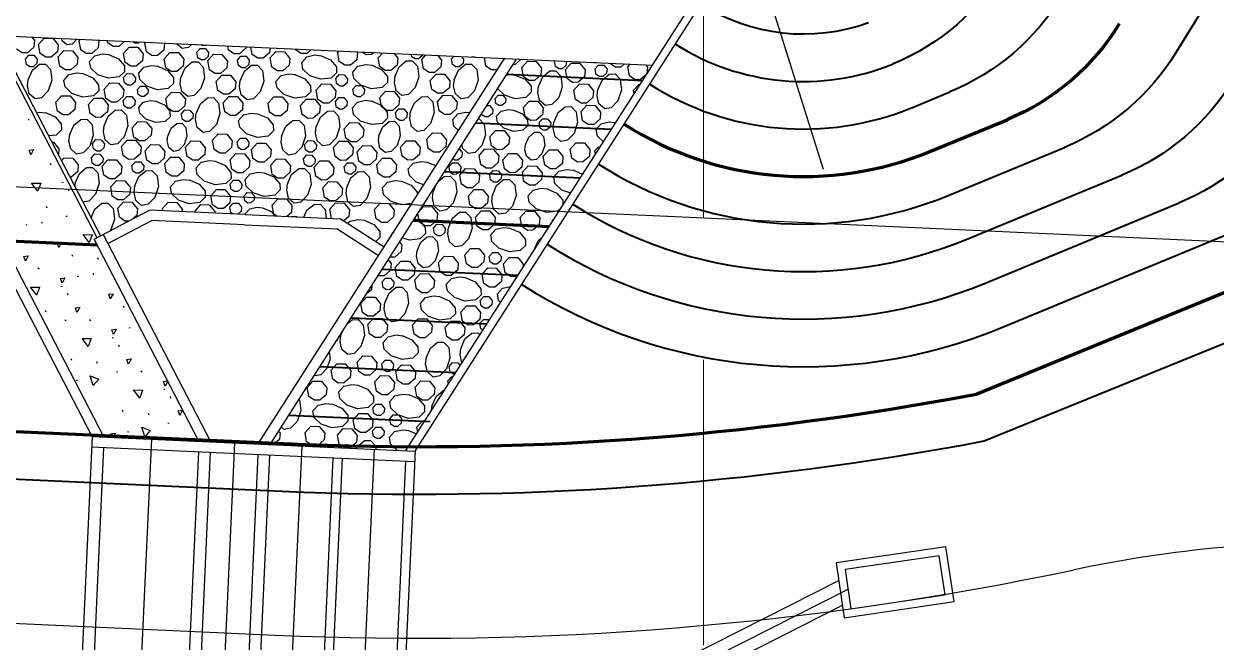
# Model space of a CAD drawing. Header units: feet. Extents: x 10084 to 13321, y 3329 to 8503.
# Drawn here: x 11902 to 11977.2, y 5356.9 to 5395.9 of the extents above; entities that cross this region are included whole.
import ezdxf

# ---------------------------------------------------------------- set-up
doc = ezdxf.new("R2010")
doc.units = ezdxf.units.FT
doc.header["$LTSCALE"] = 40
doc.header["$MEASUREMENT"] = 0
for name, pattern in [('( Dashdot )', [1.001, 0.5, -0.25, 0.001, -0.25]), ('CENTERX2', [4, 2.5, -0.5, 0.5, -0.5]), ('DASHED', [0.75, 0.5, -0.25]), ('HIDDEN', [0.375, 0.25, -0.125])]:
    doc.linetypes.add(name, pattern=pattern)
for name, color, linetype in [('CONT-L', 55, 'Continuous'), ('CURB', 4, 'Continuous'), ('GRID', 254, 'DASHED'), ('INLET', 4, 'Continuous'), ('Level 1', 7, 'Continuous'), ('ROW', 3, '( Dashdot )'), ('STORM', 2, 'Continuous'), ('storm CL', 7, 'CENTERX2')]:
    doc.layers.add(name, color=color, linetype=linetype)

msp = doc.modelspace()

# ---------------------------------------------------------------- linework, layer by layer
at = {"layer": 'CONT-L', "color": 5, "extrusion": (0.954182, 0.299226, 0), "elevation": 13016.644}
msp.add_lwpolyline([(1563.474, 548), (1573.987, 548)], dxfattribs=at)
at = {"layer": 'CURB', "color": 7}
msp.add_line((11883.765, 5358.922), (11917.825, 5357.377), dxfattribs=at)
for centre, radius, start, end in [((11985.299, 5280.266), 83, 88.71428, 101.91175), ((11926.887, 5557.172), 200, 267.40314, 281.91175)]:
    msp.add_arc(centre, radius, start, end, dxfattribs=at)
at = {"layer": 'GRID', "color": 252, "linetype": 'HIDDEN', "lineweight": 0, "ltscale": 1.8}
msp.add_line((11944.852, 3736.74), (11944.852, 8418.163), dxfattribs=at)
at = {"layer": 'INLET', "color": 5, "flags": 128}
for points in [[(11953.736, 5358.466), (11960.662, 5359.486), (11960.152, 5362.949), (11953.226, 5361.929)], [(11953.736, 5358.466), (11960.662, 5359.486), (11960.152, 5362.949), (11953.226, 5361.929)], [(11954.158, 5359.034), (11960.094, 5359.908), (11959.73, 5362.381), (11953.794, 5361.507)], [(11954.158, 5359.034), (11960.094, 5359.908), (11959.73, 5362.381), (11953.794, 5361.507)]]:
    msp.add_lwpolyline(points, close=True, dxfattribs=at)
at = {"layer": 'Level 1', "color": 5, "linetype": 'Continuous', "lineweight": 40}
for p, q in [((11932.444, 5392.771), (11941.015, 5392.382)), ((11957.992, 5390.659), (11960.388, 5391.649)), ((11930.478, 5389.697), (11939.049, 5389.308)), ((11960.283, 5385.114), (11967.622, 5388.146)), ((11928.512, 5386.623), (11937.083, 5386.234)), ((11961.429, 5382.341), (11971.242, 5386.396)), ((11962.575, 5379.569), (11974.865, 5384.647)), ((11963.72, 5376.796), (11978.49, 5382.899)), ((11924.581, 5380.475), (11933.152, 5380.086)), ((11962.56, 5369.624), (11985.396, 5378.93)), ((11922.615, 5377.401), (11931.186, 5377.012)), ((11920.649, 5374.327), (11929.221, 5373.938)), ((11918.684, 5371.252), (11927.611, 5370.848)), ((11884.177, 5368.002), (11918.237, 5366.457))]:
    msp.add_line(p, q, dxfattribs=at)
at = {"layer": 'Level 1', "color": 5, "linetype": 'Continuous', "lineweight": 70}
for p, q in [((11959.138, 5387.886), (11964.004, 5389.897)), ((11926.547, 5383.549), (11935.118, 5383.16)), ((11900.588, 5382.273), (11906.581, 5382.001)), ((11962.059, 5372.582), (11981.799, 5380.685)), ((11876.54, 5371.351), (11918.373, 5369.454))]:
    msp.add_line(p, q, dxfattribs=at)
at = {"layer": 'Level 1', "color": 5, "linetype": 'Continuous', "lineweight": 40}
for centre, radius, start, end in [((12065.846, 5338.151), 107, 128.31066, 148.43723), ((11951.157, 5407.311), 12, 237.40318, 289.9589), ((11951.157, 5407.311), 15, 237.40318, 292.20623), ((11951.157, 5407.311), 18, 237.40318, 292.37717), ((11951.157, 5407.311), 24, 237.40318, 292.37717), ((11951.157, 5407.311), 27, 237.40318, 292.37717), ((11951.157, 5407.311), 30, 237.40318, 292.37717), ((11951.157, 5407.311), 33, 237.40318, 292.37717), ((11926.887, 5557.172), 190.911, 267.40314, 280.76969)]:
    msp.add_arc(centre, radius, start, end, dxfattribs=at)
at = {"layer": 'Level 1', "color": 5, "linetype": 'Continuous', "lineweight": 40, "extrusion": (0, 0, -1)}
for centre, start, end in [((-11951.045, 5407.265), 211.04924, 247.32858), ((-11954.659, 5405.512), 211.20921, 247.5479), ((-11961.894, 5402.009), 211.56277, 247.5479), ((-11965.514, 5400.259), 211.75882, 247.5479), ((-11969.136, 5398.51), 211.96966, 247.5479)]:
    msp.add_arc(centre, 15, start, end, dxfattribs=at)
at = {"layer": 'Level 1', "color": 5, "linetype": 'Continuous', "lineweight": 70, "extrusion": (0, 0, -1)}
msp.add_arc((-11958.275, 5403.76), 15, 211.38001, 247.5479, dxfattribs=at)
at = {"layer": 'Level 1', "color": 5, "linetype": 'Continuous', "lineweight": 70}
for centre, radius, start, end in [((11951.157, 5407.311), 21, 237.40318, 292.37717), ((11926.887, 5557.172), 187.911, 267.40314, 280.78802)]:
    msp.add_arc(centre, radius, start, end, dxfattribs=at)
at = {"layer": 'ROW', "color": 7, "linetype": 'Continuous'}
for p, q in [((11941.656, 5383.824), (11706.748, 5394.479)), ((12004.28, 5380.984), (11941.656, 5383.824))]:
    msp.add_line(p, q, dxfattribs=at)
at = {"layer": 'STORM', "color": 5}
for p, q in [((11906.263, 5369.914), (11884.38, 5412.125)), ((11907.013, 5369.88), (11885.127, 5412.095)), ((11926.073, 5369.015), (11953.215, 5411.461)), ((11926.652, 5368.989), (11953.794, 5411.435)), ((11916.752, 5369.438), (11932.304, 5393.758)), ((11917.502, 5369.404), (11933.053, 5393.724)), ((11901.218, 5392.77), (11906.563, 5382.46)), ((11901.439, 5392.907), (11906.794, 5382.579)), ((11902.225, 5389.923), (11902.304, 5389.907)), ((11903.682, 5387.04), (11903.643, 5387.142)), ((11904.358, 5385.958), (11904.436, 5385.942)), ((11904.816, 5385.381), (11904.777, 5385.483)), ((11903.427, 5384.321), (11903.388, 5384.423)), ((11906.39, 5382.37), (11909.898, 5384.188)), ((11915.908, 5383.916), (11909.898, 5384.188)), ((11903.136, 5383.34), (11903.097, 5383.442)), ((11904.62, 5383.819), (11904.698, 5383.804)), ((11907.266, 5382.092), (11910.043, 5383.531)), ((11915.878, 5383.266), (11910.043, 5383.531)), ((11915.908, 5383.916), (11921.917, 5383.643)), ((11924.699, 5381.865), (11921.917, 5383.643)), ((11902.079, 5383.28), (11902.158, 5383.264)), ((11915.878, 5383.266), (11921.714, 5383.002)), ((11924.349, 5381.317), (11921.714, 5383.002)), ((11913.006, 5369.608), (11906.39, 5382.37)), ((11913.756, 5369.574), (11906.967, 5382.669)), ((11905.051, 5381.268), (11905.012, 5381.37)), ((11906.676, 5381.072), (11906.637, 5381.174)), ((11902.853, 5380.546), (11902.931, 5380.484)), ((11905.328, 5380.031), (11905.406, 5380.016)), ((11906.385, 5380.092), (11906.345, 5380.194)), ((11904.293, 5379.396), (11904.372, 5379.38)), ((11904.751, 5378.819), (11904.712, 5378.921)), ((11903.363, 5377.759), (11903.323, 5377.861)), ((11908.3, 5378.02), (11908.26, 5378.122)), ((11904.555, 5377.257), (11904.633, 5377.242)), ((11906.101, 5377.298), (11906.18, 5377.235)), ((11908.577, 5376.783), (11908.655, 5376.767)), ((11907.542, 5376.148), (11907.62, 5376.132)), ((11908, 5375.571), (11907.96, 5375.673)), ((11904.986, 5374.706), (11904.947, 5374.809)), ((11906.611, 5374.51), (11906.572, 5374.612)), ((11907.803, 5374.009), (11907.882, 5373.993)), ((11909.35, 5374.049), (11909.428, 5373.987)), ((11905.263, 5373.47), (11905.342, 5373.454)), ((11910.79, 5372.899), (11910.869, 5372.883)), ((11911.248, 5372.322), (11911.209, 5372.424)), ((11908.235, 5371.458), (11908.196, 5371.56)), ((11909.86, 5371.262), (11909.821, 5371.364)), ((11911.052, 5370.76), (11911.13, 5370.745)), ((11906.263, 5369.914), (11904.043, 5320.964)), ((11906.263, 5369.914), (11926.652, 5368.989)), ((11908.512, 5370.221), (11908.59, 5370.205)), ((11906.982, 5369.214), (11904.823, 5321.596)), ((11906.233, 5369.248), (11926.622, 5368.323)), ((11912.976, 5368.942), (11910.816, 5321.324)), ((11913.725, 5368.908), (11911.566, 5321.29)), ((11916.722, 5368.772), (11914.563, 5321.154)), ((11917.471, 5368.738), (11915.312, 5321.12)), ((11921.467, 5368.557), (11919.308, 5320.939)), ((11922.047, 5368.531), (11919.887, 5320.913)), ((11926.652, 5368.989), (11925.645, 5346.788)), ((11926.043, 5368.349), (11925.051, 5346.488)), ((11925.645, 5346.788), (11953.39, 5360.815)), ((11929.665, 5348.821), (11953.39, 5360.815)), ((11925.567, 5345.068), (11953.621, 5359.251)), ((11929.587, 5347.1), (11953.621, 5359.251))]:
    msp.add_line(p, q, dxfattribs=at)
at = {"layer": 'STORM', "color": 5, "flags": 128}
for points in [[(11893.726, 5395.508), (11941.624, 5393.336)], [(11902.467, 5395.112), (11902.638, 5394.903), (11902.599, 5394.474), (11902.197, 5394.126), (11901.85, 5394.121), (11901.499, 5394.357)], [(11902.991, 5394.075), (11902.89, 5394.651), (11903.248, 5395.052), (11903.785, 5395.042), (11904.13, 5394.62), (11904.091, 5394.191), (11903.69, 5393.843), (11903.342, 5393.838), (11902.991, 5394.075)], [(11905.304, 5394.983), (11905.008, 5394.676), (11904.673, 5394.62), (11904.378, 5394.878), (11904.345, 5395.027)], [(11905.55, 5394.31), (11905.449, 5394.886), (11905.528, 5394.973)], [(11906.634, 5394.923), (11906.689, 5394.856), (11906.65, 5394.426), (11906.248, 5394.079), (11905.901, 5394.073), (11905.55, 5394.31)], [(11907.252, 5394.747), (11907.226, 5394.896)], [(11908.332, 5394.846), (11907.95, 5394.516), (11907.603, 5394.511), (11907.252, 5394.747)], [(11909.263, 5394.804), (11909.18, 5394.732), (11908.972, 5394.729), (11908.832, 5394.823)], [(11909.699, 5394.175), (11909.599, 5394.751), (11909.631, 5394.787)], [(11910.829, 5394.733), (11910.839, 5394.721), (11910.8, 5394.291), (11910.398, 5393.944), (11910.051, 5393.938), (11909.699, 5394.175)], [(11902.124, 5393.383), (11902.064, 5393.729), (11902.279, 5393.97), (11902.601, 5393.964), (11902.808, 5393.711), (11902.785, 5393.453), (11902.543, 5393.245), (11902.335, 5393.241), (11902.125, 5393.383)], [(11904.227, 5393.286), (11904.126, 5393.862), (11904.484, 5394.263), (11905.022, 5394.253), (11905.367, 5393.832), (11905.327, 5393.403), (11904.925, 5393.055), (11904.578, 5393.05), (11904.227, 5393.286)], [(11907.309, 5394.011), (11907.93, 5393.743), (11908.304, 5393.299), (11908.313, 5392.92), (11907.976, 5392.595), (11907.304, 5392.513), (11906.621, 5392.741), (11906.185, 5393.162), (11906.114, 5393.575), (11906.434, 5393.94), (11906.935, 5394.05), (11907.339, 5394.005)], [(11908.359, 5393.507), (11908.259, 5394.082), (11908.616, 5394.483), (11909.154, 5394.474), (11909.499, 5394.052), (11909.46, 5393.623), (11909.058, 5393.275), (11908.71, 5393.27), (11908.36, 5393.507)], [(11910.917, 5393.168), (11910.817, 5393.744), (11911.175, 5394.145), (11911.712, 5394.136), (11912.057, 5393.714), (11912.018, 5393.285), (11911.616, 5392.937), (11911.269, 5392.932), (11910.917, 5393.169)], [(11912.543, 5394.655), (11912.356, 5394.461), (11911.943, 5394.391), (11911.592, 5394.698)], [(11912.941, 5393.812), (11912.88, 5394.158), (11913.095, 5394.398), (11913.417, 5394.392), (11913.624, 5394.14), (11913.601, 5393.882), (11913.36, 5393.673), (11913.151, 5393.67), (11912.941, 5393.812)], [(11913.48, 5394.612), (11913.438, 5394.576), (11913.23, 5394.573), (11913.149, 5394.627)], [(11913.668, 5393.053), (11913.567, 5393.629), (11913.925, 5394.03), (11914.462, 5394.021), (11914.808, 5393.599), (11914.768, 5393.169), (11914.366, 5392.822), (11914.019, 5392.817), (11913.668, 5393.053)], [(11914.88, 5394.293), (11914.835, 5394.551)], [(11915.989, 5394.499), (11915.981, 5394.41), (11915.579, 5394.062), (11915.231, 5394.057), (11914.881, 5394.294)], [(11916.373, 5394.011), (11916.29, 5394.485)], [(11917.501, 5394.43), (11917.473, 5394.127), (11917.071, 5393.78), (11916.724, 5393.774), (11916.373, 5394.011)], [(11917.609, 5393.222), (11917.508, 5393.798), (11917.866, 5394.199), (11918.403, 5394.19), (11918.748, 5393.768), (11918.709, 5393.339), (11918.307, 5392.991), (11917.96, 5392.986), (11917.609, 5393.222)], [(11919.115, 5394.315), (11919.108, 5394.357)], [(11920.079, 5394.313), (11919.814, 5394.084), (11919.466, 5394.078), (11919.115, 5394.315)], [(11920.691, 5393.947), (11921.312, 5393.679), (11921.685, 5393.235), (11921.695, 5392.856), (11921.357, 5392.531), (11920.686, 5392.449), (11920.003, 5392.677), (11919.566, 5393.099), (11919.496, 5393.512), (11919.815, 5393.876), (11920.317, 5393.986), (11920.72, 5393.941)], [(11921.87, 5393.572), (11921.77, 5394.148), (11921.846, 5394.233)], [(11922.957, 5394.182), (11923.01, 5394.117), (11922.97, 5393.688), (11922.568, 5393.341), (11922.221, 5393.335), (11921.87, 5393.572)], [(11924.052, 5394.133), (11923.909, 5394.009), (11923.561, 5394.004), (11923.321, 5394.166)], [(11924.428, 5393.234), (11924.328, 5393.81), (11924.594, 5394.108)], [(11925.326, 5394.075), (11925.568, 5393.78), (11925.529, 5393.35), (11925.127, 5393.003), (11924.78, 5392.997), (11924.428, 5393.234)], [(11926.451, 5393.878), (11926.426, 5394.025)], [(11927.116, 5393.994), (11927.112, 5393.947), (11926.871, 5393.739), (11926.663, 5393.736), (11926.452, 5393.878)], [(11927.179, 5393.119), (11927.078, 5393.694), (11927.336, 5393.984)], [(11902.231, 5392.407), (11902.5, 5393.028), (11902.944, 5393.401), (11903.322, 5393.41), (11903.647, 5393.073), (11903.729, 5392.402), (11903.502, 5391.719), (11903.08, 5391.282), (11902.667, 5391.212), (11902.302, 5391.531), (11902.193, 5392.033), (11902.238, 5392.436)], [(11910.402, 5393.279), (11911.023, 5393.011), (11911.397, 5392.567), (11911.406, 5392.188), (11911.068, 5391.863), (11910.397, 5391.781), (11909.714, 5392.009), (11909.277, 5392.43), (11909.208, 5392.843), (11909.526, 5393.208), (11910.028, 5393.318), (11910.432, 5393.273)], [(11911.87, 5392.548), (11912.138, 5393.169), (11912.582, 5393.542), (11912.96, 5393.552), (11913.286, 5393.214), (11913.368, 5392.543), (11913.14, 5391.86), (11912.718, 5391.423), (11912.305, 5391.354), (11911.94, 5391.672), (11911.831, 5392.174), (11911.876, 5392.578)], [(11915.506, 5393.32), (11915.446, 5393.665), (11915.66, 5393.906), (11915.983, 5393.9), (11916.19, 5393.647), (11916.166, 5393.39), (11915.925, 5393.181), (11915.717, 5393.178), (11915.506, 5393.32)], [(11915.613, 5392.343), (11915.881, 5392.964), (11916.325, 5393.337), (11916.704, 5393.347), (11917.029, 5393.009), (11917.111, 5392.338), (11916.883, 5391.655), (11916.462, 5391.218), (11916.049, 5391.148), (11915.684, 5391.467), (11915.574, 5391.969), (11915.62, 5392.372)], [(11923.913, 5393.345), (11924.534, 5393.076), (11924.907, 5392.633), (11924.917, 5392.254), (11924.579, 5391.928), (11923.908, 5391.846), (11923.225, 5392.074), (11922.788, 5392.496), (11922.719, 5392.909), (11923.037, 5393.274), (11923.539, 5393.383), (11923.943, 5393.338)], [(11925.38, 5392.614), (11925.649, 5393.235), (11926.093, 5393.608), (11926.471, 5393.617), (11926.797, 5393.28), (11926.879, 5392.608), (11926.651, 5391.926), (11926.229, 5391.489), (11925.816, 5391.419), (11925.451, 5391.738), (11925.342, 5392.24), (11925.387, 5392.643)], [(11928.085, 5393.95), (11928.319, 5393.664), (11928.279, 5393.235), (11927.877, 5392.887), (11927.53, 5392.882), (11927.179, 5393.119)], [(11929.017, 5393.385), (11928.957, 5393.731), (11929.111, 5393.903)], [(11929.562, 5393.883), (11929.701, 5393.713), (11929.677, 5393.455), (11929.436, 5393.246), (11929.228, 5393.243), (11929.017, 5393.385)], [(11929.124, 5392.408), (11929.392, 5393.029), (11929.836, 5393.403), (11930.215, 5393.412), (11930.54, 5393.074), (11930.622, 5392.403), (11930.394, 5391.72), (11929.973, 5391.284), (11929.559, 5391.214), (11929.195, 5391.533), (11929.085, 5392.034), (11929.131, 5392.438)], [(11930.44, 5393.843), (11930.235, 5393.84), (11930.215, 5393.853)], [(11931.12, 5393.288), (11931.027, 5393.816)], [(11931.902, 5393.129), (11931.818, 5393.057), (11931.471, 5393.051), (11931.12, 5393.288)], [(11932.253, 5393.761), (11932.244, 5393.664)], [(11933.355, 5393.717), (11932.969, 5393.383), (11932.834, 5393.381)], [(11933.489, 5392.608), (11933.389, 5393.184), (11933.747, 5393.585), (11934.284, 5393.575), (11934.629, 5393.153), (11934.59, 5392.724), (11934.188, 5392.376), (11933.841, 5392.371), (11933.489, 5392.608)], [(11935.512, 5393.251), (11935.452, 5393.597), (11935.473, 5393.62)], [(11936.19, 5393.587), (11936.196, 5393.579), (11936.173, 5393.321), (11935.932, 5393.113), (11935.723, 5393.109), (11935.513, 5393.252)], [(11936.24, 5392.493), (11936.139, 5393.068), (11936.497, 5393.47), (11937.034, 5393.46), (11937.38, 5393.038), (11937.34, 5392.609), (11936.938, 5392.261), (11936.591, 5392.256), (11936.24, 5392.493)], [(11938.088, 5393.501), (11937.803, 5393.496), (11937.776, 5393.515)], [(11938.078, 5392.759), (11938.018, 5393.104), (11938.232, 5393.345), (11938.555, 5393.339), (11938.762, 5393.087), (11938.738, 5392.829), (11938.497, 5392.62), (11938.289, 5392.617), (11938.078, 5392.759)], [(11938.945, 5393.45), (11938.943, 5393.462)], [(11939.874, 5393.419), (11939.643, 5393.219), (11939.296, 5393.214), (11938.945, 5393.45)], [(11940.181, 5392.662), (11940.08, 5393.238), (11940.227, 5393.403)], [(11941.196, 5393.359), (11941.32, 5393.207), (11941.283, 5392.801)], [(11941.83, 5393.658), (11941.828, 5393.659)], [(11905.685, 5392.817), (11906.306, 5392.549), (11906.679, 5392.105), (11906.688, 5391.727), (11906.351, 5391.401), (11905.679, 5391.32), (11904.996, 5391.547), (11904.56, 5391.969), (11904.49, 5392.382), (11904.809, 5392.747), (11905.31, 5392.856), (11905.714, 5392.811)], [(11908.321, 5392.225), (11908.261, 5392.57), (11908.476, 5392.811), (11908.798, 5392.805), (11909.005, 5392.552), (11908.982, 5392.294), (11908.74, 5392.086), (11908.532, 5392.082), (11908.322, 5392.224)], [(11914.203, 5391.738), (11914.103, 5392.314), (11914.46, 5392.715), (11914.998, 5392.706), (11915.343, 5392.284), (11915.303, 5391.855), (11914.901, 5391.507), (11914.554, 5391.502), (11914.203, 5391.739)], [(11919.066, 5392.754), (11919.687, 5392.485), (11920.06, 5392.042), (11920.07, 5391.663), (11919.732, 5391.338), (11919.061, 5391.256), (11918.378, 5391.484), (11917.942, 5391.905), (11917.871, 5392.318), (11918.191, 5392.683), (11918.692, 5392.793), (11919.095, 5392.747)], [(11921.703, 5392.161), (11921.643, 5392.506), (11921.858, 5392.747), (11922.18, 5392.741), (11922.387, 5392.488), (11922.363, 5392.231), (11922.122, 5392.022), (11921.914, 5392.019), (11921.703, 5392.16)], [(11927.714, 5391.804), (11927.613, 5392.38), (11927.971, 5392.781), (11928.509, 5392.771), (11928.854, 5392.35), (11928.814, 5391.92), (11928.412, 5391.573), (11928.065, 5391.567), (11927.714, 5391.804)], [(11931.391, 5392.331), (11931.382, 5392.384), (11931.541, 5392.565)], [(11932.974, 5392.718), (11933.595, 5392.45), (11933.968, 5392.006), (11933.978, 5391.628), (11933.64, 5391.302), (11932.969, 5391.22), (11932.286, 5391.448), (11931.861, 5391.859)], [(11932.408, 5392.715), (11932.6, 5392.757), (11933.004, 5392.712)], [(11934.441, 5391.988), (11934.71, 5392.609), (11935.154, 5392.981), (11935.532, 5392.991), (11935.858, 5392.653), (11935.94, 5391.982), (11935.712, 5391.299), (11935.29, 5390.863), (11934.877, 5390.793), (11934.512, 5391.112), (11934.403, 5391.613), (11934.448, 5392.017)], [(11938.185, 5391.782), (11938.453, 5392.403), (11938.897, 5392.776), (11939.276, 5392.786), (11939.601, 5392.448), (11939.683, 5391.777), (11939.455, 5391.094), (11939.034, 5390.657), (11938.62, 5390.587), (11938.256, 5390.907), (11938.146, 5391.408), (11938.192, 5391.812)], [(11941.252, 5392.753), (11940.879, 5392.431), (11940.532, 5392.425), (11940.181, 5392.662)], [(11907.136, 5391.247), (11907.035, 5391.823), (11907.393, 5392.224), (11907.93, 5392.215), (11908.275, 5391.793), (11908.236, 5391.364), (11907.834, 5391.016), (11907.487, 5391.011), (11907.136, 5391.247)], [(11909.184, 5391.492), (11909.13, 5391.802), (11909.324, 5392.019), (11909.614, 5392.014), (11909.8, 5391.786), (11909.779, 5391.554), (11909.562, 5391.367), (11909.374, 5391.364), (11909.185, 5391.492)], [(11920.517, 5391.184), (11920.417, 5391.759), (11920.774, 5392.16), (11921.312, 5392.151), (11921.657, 5391.729), (11921.617, 5391.3), (11921.216, 5390.952), (11920.869, 5390.947), (11920.517, 5391.184)], [(11922.784, 5391.481), (11922.724, 5391.826), (11922.939, 5392.067), (11923.261, 5392.061), (11923.468, 5391.808), (11923.445, 5391.551), (11923.203, 5391.342), (11922.995, 5391.339), (11922.784, 5391.481)], [(11924.531, 5390.722), (11924.431, 5391.298), (11924.789, 5391.699), (11925.326, 5391.689), (11925.671, 5391.268), (11925.631, 5390.838), (11925.23, 5390.49), (11924.883, 5390.485), (11924.531, 5390.722)], [(11936.775, 5391.178), (11936.674, 5391.754), (11937.032, 5392.155), (11937.57, 5392.145), (11937.915, 5391.724), (11937.875, 5391.294), (11937.473, 5390.947), (11937.126, 5390.941), (11936.775, 5391.178)], [(11940.479, 5391.545), (11940.443, 5391.758), (11940.762, 5392.122), (11940.862, 5392.144)], [(11904.09, 5390.435), (11903.989, 5391.011), (11904.347, 5391.412), (11904.885, 5391.402), (11905.23, 5390.981), (11905.19, 5390.551), (11904.788, 5390.204), (11904.441, 5390.198), (11904.09, 5390.435)], [(11906.143, 5390.284), (11906.042, 5390.86), (11906.401, 5391.261), (11906.938, 5391.251), (11907.283, 5390.83), (11907.244, 5390.4), (11906.842, 5390.053), (11906.495, 5390.047), (11906.144, 5390.284)], [(11908.299, 5390.775), (11908.239, 5391.121), (11908.453, 5391.362), (11908.776, 5391.356), (11908.983, 5391.103), (11908.959, 5390.845), (11908.718, 5390.637), (11908.51, 5390.633), (11908.299, 5390.775)], [(11910.289, 5391.07), (11910.848, 5390.829), (11911.183, 5390.429), (11911.192, 5390.089), (11910.888, 5389.796), (11910.284, 5389.722), (11909.669, 5389.927), (11909.276, 5390.306), (11909.213, 5390.678), (11909.501, 5391.007), (11909.952, 5391.105), (11910.315, 5391.065)], [(11911.02, 5390.656), (11910.92, 5391.232), (11911.278, 5391.633), (11911.815, 5391.624), (11912.16, 5391.202), (11912.121, 5390.773), (11911.719, 5390.425), (11911.372, 5390.42), (11911.02, 5390.657)], [(11912.838, 5390.287), (11913.106, 5390.908), (11913.55, 5391.281), (11913.929, 5391.291), (11914.254, 5390.953), (11914.336, 5390.282), (11914.109, 5389.599), (11913.687, 5389.162), (11913.274, 5389.092), (11912.909, 5389.411), (11912.799, 5389.913), (11912.845, 5390.316)], [(11914.65, 5390.397), (11914.55, 5390.972), (11914.907, 5391.374), (11915.445, 5391.364), (11915.79, 5390.943), (11915.751, 5390.513), (11915.349, 5390.166), (11915.001, 5390.16), (11914.65, 5390.397)], [(11917.471, 5390.371), (11917.371, 5390.947), (11917.729, 5391.348), (11918.266, 5391.338), (11918.611, 5390.917), (11918.572, 5390.488), (11918.17, 5390.14), (11917.823, 5390.135), (11917.472, 5390.371)], [(11919.525, 5390.22), (11919.424, 5390.796), (11919.782, 5391.197), (11920.32, 5391.187), (11920.665, 5390.766), (11920.625, 5390.337), (11920.224, 5389.989), (11919.876, 5389.984), (11919.525, 5390.22)], [(11921.681, 5390.711), (11921.621, 5391.057), (11921.835, 5391.298), (11922.157, 5391.292), (11922.365, 5391.039), (11922.341, 5390.781), (11922.1, 5390.573), (11921.891, 5390.57), (11921.681, 5390.712)], [(11923.898, 5391.086), (11924.519, 5390.817), (11924.892, 5390.373), (11924.901, 5389.995), (11924.564, 5389.669), (11923.892, 5389.588), (11923.209, 5389.815), (11922.773, 5390.237), (11922.703, 5390.65), (11923.022, 5391.015), (11923.523, 5391.125), (11923.927, 5391.079)], [(11926.349, 5390.352), (11926.617, 5390.973), (11927.061, 5391.346), (11927.44, 5391.356), (11927.765, 5391.018), (11927.847, 5390.347), (11927.62, 5389.664), (11927.198, 5389.227), (11926.784, 5389.158), (11926.42, 5389.476), (11926.31, 5389.978), (11926.356, 5390.382)], [(11928.161, 5390.462), (11928.061, 5391.038), (11928.418, 5391.439), (11928.956, 5391.429), (11929.301, 5391.008), (11929.262, 5390.579), (11928.86, 5390.231), (11928.512, 5390.226), (11928.161, 5390.462)], [(11931.756, 5390.931), (11931.702, 5391.242), (11931.896, 5391.458), (11932.186, 5391.453), (11932.372, 5391.225), (11932.351, 5390.994), (11932.134, 5390.806), (11931.946, 5390.803), (11931.757, 5390.931)], [(11933.592, 5390.096), (11933.492, 5390.671), (11933.85, 5391.073), (11934.387, 5391.063), (11934.732, 5390.641), (11934.692, 5390.212), (11934.291, 5389.864), (11933.943, 5389.859), (11933.592, 5390.096)], [(11902.769, 5390.343), (11902.952, 5390.383), (11903.356, 5390.338)], [(11903.326, 5390.344), (11903.947, 5390.076), (11904.321, 5389.632), (11904.33, 5389.253), (11903.992, 5388.928), (11903.531, 5388.872)], [(11907.022, 5389.512), (11907.29, 5390.133), (11907.734, 5390.507), (11908.113, 5390.516), (11908.438, 5390.178), (11908.52, 5389.507), (11908.293, 5388.824), (11907.871, 5388.387), (11907.458, 5388.317), (11907.093, 5388.637), (11906.983, 5389.138), (11907.029, 5389.542)], [(11911.962, 5389.931), (11911.901, 5390.277), (11912.116, 5390.517), (11912.439, 5390.512), (11912.646, 5390.259), (11912.622, 5390.001), (11912.381, 5389.792), (11912.173, 5389.79), (11911.962, 5389.932)], [(11916.708, 5390.28), (11917.329, 5390.012), (11917.702, 5389.568), (11917.712, 5389.189), (11917.374, 5388.865), (11916.703, 5388.782), (11916.02, 5389.01), (11915.583, 5389.432), (11915.513, 5389.845), (11915.832, 5390.21), (11916.334, 5390.319), (11916.737, 5390.274)], [(11920.404, 5389.449), (11920.672, 5390.07), (11921.116, 5390.443), (11921.495, 5390.452), (11921.82, 5390.115), (11921.902, 5389.443), (11921.674, 5388.76), (11921.253, 5388.324), (11920.84, 5388.254), (11920.475, 5388.573), (11920.365, 5389.074), (11920.41, 5389.478)], [(11925.473, 5389.997), (11925.413, 5390.342), (11925.627, 5390.583), (11925.949, 5390.577), (11926.157, 5390.324), (11926.133, 5390.067), (11925.892, 5389.858), (11925.683, 5389.855), (11925.473, 5389.997)], [(11929.394, 5389.208), (11929.094, 5389.497), (11929.024, 5389.91), (11929.343, 5390.275), (11929.845, 5390.385), (11930.127, 5390.353)], [(11930.871, 5390.215), (11930.858, 5390.291)], [(11931.182, 5390.798), (11931.348, 5390.795), (11931.555, 5390.542), (11931.531, 5390.284), (11931.29, 5390.076), (11931.082, 5390.073), (11930.871, 5390.215)], [(11932.861, 5390.51), (11933.419, 5390.268), (11933.755, 5389.869), (11933.764, 5389.528), (11933.46, 5389.235), (11932.856, 5389.161), (11932.241, 5389.366), (11931.848, 5389.746), (11931.785, 5390.118), (11932.073, 5390.446), (11932.524, 5390.545), (11932.887, 5390.504)], [(11935.41, 5389.726), (11935.678, 5390.347), (11936.122, 5390.72), (11936.501, 5390.73), (11936.826, 5390.392), (11936.908, 5389.721), (11936.68, 5389.038), (11936.259, 5388.601), (11935.845, 5388.531), (11935.481, 5388.85), (11935.371, 5389.352), (11935.416, 5389.756)], [(11937.222, 5389.836), (11937.122, 5390.412), (11937.479, 5390.813), (11938.017, 5390.803), (11938.362, 5390.382), (11938.323, 5389.952), (11937.921, 5389.605), (11937.573, 5389.6), (11937.222, 5389.836)], [(11904.848, 5388.927), (11905.117, 5389.548), (11905.561, 5389.921), (11905.939, 5389.931), (11906.264, 5389.593), (11906.346, 5388.922), (11906.119, 5388.239), (11905.697, 5387.802), (11905.284, 5387.732), (11904.919, 5388.051), (11904.81, 5388.553), (11904.855, 5388.957)], [(11908.895, 5388.804), (11908.795, 5389.38), (11909.152, 5389.781), (11909.69, 5389.771), (11910.035, 5389.35), (11909.995, 5388.92), (11909.594, 5388.573), (11909.246, 5388.568), (11908.895, 5388.804)], [(11911.043, 5388.864), (11911.261, 5389.368), (11911.62, 5389.67), (11911.926, 5389.678), (11912.19, 5389.404), (11912.257, 5388.861), (11912.072, 5388.307), (11911.731, 5387.953), (11911.396, 5387.897), (11911.101, 5388.155), (11911.012, 5388.562), (11911.049, 5388.888)], [(11918.23, 5388.863), (11918.498, 5389.484), (11918.942, 5389.858), (11919.321, 5389.867), (11919.646, 5389.529), (11919.728, 5388.858), (11919.501, 5388.175), (11919.079, 5387.738), (11918.666, 5387.668), (11918.301, 5387.988), (11918.191, 5388.489), (11918.237, 5388.893)], [(11922.277, 5388.74), (11922.176, 5389.316), (11922.534, 5389.718), (11923.072, 5389.708), (11923.417, 5389.286), (11923.377, 5388.857), (11922.975, 5388.509), (11922.628, 5388.504), (11922.277, 5388.741)], [(11924.37, 5388.896), (11924.612, 5389.455), (11925.011, 5389.791), (11925.352, 5389.8), (11925.645, 5389.496), (11925.719, 5388.892), (11925.514, 5388.277), (11925.134, 5387.884), (11924.762, 5387.821), (11924.434, 5388.108), (11924.335, 5388.56), (11924.376, 5388.923)], [(11930.643, 5389.954), (11930.685, 5389.955), (11931.01, 5389.618), (11931.092, 5388.946), (11930.864, 5388.263), (11930.443, 5387.827), (11930.03, 5387.757), (11929.665, 5388.076), (11929.608, 5388.336)], [(11934.534, 5389.371), (11934.473, 5389.716), (11934.688, 5389.957), (11935.01, 5389.951), (11935.218, 5389.698), (11935.194, 5389.441), (11934.953, 5389.232), (11934.744, 5389.229), (11934.534, 5389.371)], [(11938.535, 5388.504), (11938.155, 5388.871), (11938.085, 5389.284), (11938.404, 5389.649), (11938.906, 5389.759), (11939.308, 5389.713)], [(11939.28, 5389.72), (11939.305, 5389.709)], [(11913.974, 5388.024), (11913.874, 5388.6), (11914.232, 5389.001), (11914.769, 5388.991), (11915.114, 5388.57), (11915.075, 5388.141), (11914.673, 5387.793), (11914.326, 5387.788), (11913.975, 5388.024)], [(11915.484, 5388.148), (11915.424, 5388.493), (11915.638, 5388.734), (11915.961, 5388.728), (11916.168, 5388.476), (11916.144, 5388.218), (11915.903, 5388.009), (11915.695, 5388.006), (11915.484, 5388.148)], [(11927.485, 5388.09), (11927.385, 5388.666), (11927.743, 5389.066), (11928.28, 5389.057), (11928.625, 5388.636), (11928.586, 5388.206), (11928.184, 5387.858), (11927.837, 5387.853), (11927.486, 5388.09)], [(11928.944, 5388.504), (11928.935, 5388.559), (11929.093, 5388.737)], [(11931.467, 5388.243), (11931.367, 5388.819), (11931.724, 5389.221), (11932.262, 5389.211), (11932.607, 5388.789), (11932.567, 5388.36), (11932.165, 5388.012), (11931.818, 5388.007), (11931.467, 5388.244)], [(11933.615, 5388.304), (11933.833, 5388.807), (11934.192, 5389.109), (11934.498, 5389.117), (11934.762, 5388.843), (11934.829, 5388.3), (11934.644, 5387.746), (11934.303, 5387.393), (11933.968, 5387.336), (11933.672, 5387.594), (11933.584, 5388.001), (11933.621, 5388.328)], [(11902.399, 5387.688), (11902.297, 5387.978), (11902.572, 5388.017), (11902.399, 5387.688)], [(11903.732, 5388.485), (11903.835, 5388.483), (11904.18, 5388.062), (11904.146, 5387.687)], [(11906.36, 5388.056), (11906.299, 5388.401), (11906.514, 5388.642), (11906.836, 5388.636), (11907.043, 5388.383), (11907.02, 5388.126), (11906.779, 5387.917), (11906.571, 5387.914), (11906.36, 5388.056)], [(11908.221, 5387.634), (11908.121, 5388.21), (11908.479, 5388.611), (11909.016, 5388.602), (11909.361, 5388.18), (11909.322, 5387.751), (11908.92, 5387.403), (11908.572, 5387.398), (11908.222, 5387.635)], [(11909.714, 5387.352), (11909.613, 5387.928), (11909.971, 5388.329), (11910.508, 5388.319), (11910.853, 5387.898), (11910.814, 5387.468), (11910.412, 5387.121), (11910.065, 5387.115), (11909.714, 5387.352)], [(11912.273, 5387.587), (11912.172, 5388.163), (11912.53, 5388.564), (11913.067, 5388.554), (11913.412, 5388.133), (11913.373, 5387.703), (11912.971, 5387.356), (11912.624, 5387.351), (11912.273, 5387.587)], [(11916.422, 5387.452), (11916.322, 5388.028), (11916.679, 5388.429), (11917.217, 5388.419), (11917.562, 5387.998), (11917.522, 5387.569), (11917.12, 5387.221), (11916.773, 5387.216), (11916.422, 5387.452)], [(11919.741, 5387.992), (11919.681, 5388.338), (11919.896, 5388.578), (11920.218, 5388.572), (11920.425, 5388.32), (11920.402, 5388.062), (11920.16, 5387.853), (11919.952, 5387.85), (11919.742, 5387.992)], [(11921.603, 5387.571), (11921.503, 5388.146), (11921.86, 5388.548), (11922.398, 5388.538), (11922.743, 5388.116), (11922.703, 5387.687), (11922.301, 5387.34), (11921.954, 5387.334), (11921.603, 5387.571)], [(11923.095, 5387.288), (11922.995, 5387.864), (11923.353, 5388.265), (11923.89, 5388.255), (11924.235, 5387.834), (11924.196, 5387.405), (11923.794, 5387.057), (11923.447, 5387.052), (11923.096, 5387.288)], [(11925.838, 5387.592), (11925.737, 5388.168), (11926.095, 5388.569), (11926.632, 5388.559), (11926.977, 5388.138), (11926.938, 5387.708), (11926.536, 5387.361), (11926.189, 5387.356), (11925.838, 5387.592)], [(11929.427, 5388.053), (11929.615, 5387.823), (11929.592, 5387.565), (11929.351, 5387.356), (11929.142, 5387.353), (11929.029, 5387.43)], [(11930.793, 5387.074), (11930.693, 5387.649), (11931.051, 5388.051), (11931.588, 5388.041), (11931.933, 5387.619), (11931.894, 5387.19), (11931.492, 5386.843), (11931.144, 5386.837), (11930.794, 5387.074)], [(11934.844, 5387.026), (11934.744, 5387.602), (11935.102, 5388.003), (11935.639, 5387.993), (11935.984, 5387.572), (11935.945, 5387.142), (11935.543, 5386.795), (11935.196, 5386.79), (11934.845, 5387.026)], [(11936.546, 5387.463), (11936.446, 5388.039), (11936.804, 5388.44), (11937.341, 5388.431), (11937.686, 5388.009), (11937.647, 5387.58), (11937.245, 5387.232), (11936.897, 5387.227), (11936.547, 5387.464)], [(11938.033, 5387.719), (11937.996, 5387.933), (11938.21, 5388.174), (11938.322, 5388.172)], [(11904.347, 5387.298), (11904.516, 5387.486), (11905.053, 5387.477), (11905.398, 5387.055), (11905.359, 5386.626), (11904.957, 5386.278), (11904.877, 5386.277)], [(11906.281, 5387.153), (11906.221, 5387.499), (11906.436, 5387.739), (11906.758, 5387.734), (11906.966, 5387.481), (11906.942, 5387.223), (11906.701, 5387.014), (11906.493, 5387.011), (11906.282, 5387.153)], [(11907.009, 5386.394), (11906.908, 5386.97), (11907.266, 5387.371), (11907.803, 5387.362), (11908.149, 5386.94), (11908.109, 5386.511), (11907.707, 5386.163), (11907.36, 5386.158), (11907.009, 5386.394)], [(11908.847, 5386.661), (11908.787, 5387.006), (11909.002, 5387.247), (11909.324, 5387.241), (11909.531, 5386.988), (11909.507, 5386.731), (11909.266, 5386.522), (11909.058, 5386.519), (11908.847, 5386.66)], [(11910.95, 5386.563), (11910.849, 5387.139), (11911.207, 5387.54), (11911.744, 5387.531), (11912.089, 5387.109), (11912.05, 5386.68), (11911.648, 5386.332), (11911.301, 5386.327), (11910.95, 5386.564)], [(11914.032, 5387.288), (11914.653, 5387.02), (11915.026, 5386.576), (11915.036, 5386.198), (11914.698, 5385.872), (11914.027, 5385.79), (11913.344, 5386.018), (11912.907, 5386.44), (11912.837, 5386.853), (11913.156, 5387.217), (11913.658, 5387.327), (11914.062, 5387.282)], [(11915.082, 5386.784), (11914.981, 5387.359), (11915.339, 5387.761), (11915.876, 5387.751), (11916.222, 5387.329), (11916.182, 5386.9), (11915.78, 5386.552), (11915.433, 5386.547), (11915.082, 5386.784)], [(11917.64, 5386.445), (11917.54, 5387.021), (11917.897, 5387.423), (11918.435, 5387.413), (11918.78, 5386.991), (11918.74, 5386.562), (11918.339, 5386.214), (11917.991, 5386.209), (11917.64, 5386.446)], [(11919.663, 5387.089), (11919.603, 5387.435), (11919.818, 5387.676), (11920.14, 5387.67), (11920.347, 5387.417), (11920.324, 5387.159), (11920.083, 5386.951), (11919.874, 5386.947), (11919.664, 5387.09)], [(11920.39, 5386.33), (11920.29, 5386.906), (11920.648, 5387.307), (11921.185, 5387.298), (11921.531, 5386.876), (11921.491, 5386.447), (11921.089, 5386.099), (11920.742, 5386.094), (11920.391, 5386.33)], [(11924.331, 5386.5), (11924.231, 5387.075), (11924.589, 5387.477), (11925.126, 5387.467), (11925.471, 5387.045), (11925.431, 5386.616), (11925.03, 5386.269), (11924.683, 5386.263), (11924.331, 5386.5)], [(11927.21, 5385.792), (11926.726, 5385.954), (11926.289, 5386.376), (11926.219, 5386.789), (11926.538, 5387.154), (11927.04, 5387.263), (11927.443, 5387.218)], [(11927.414, 5387.224), (11927.972, 5386.983)], [(11932.286, 5386.791), (11932.185, 5387.367), (11932.543, 5387.768), (11933.08, 5387.758), (11933.425, 5387.337), (11933.386, 5386.908), (11932.984, 5386.56), (11932.637, 5386.555), (11932.286, 5386.792)], [(11905.211, 5385.889), (11905.479, 5386.51), (11905.923, 5386.883), (11906.301, 5386.893), (11906.627, 5386.555), (11906.709, 5385.884), (11906.481, 5385.201), (11906.059, 5384.764), (11905.693, 5384.702)], [(11908.954, 5385.684), (11909.222, 5386.305), (11909.666, 5386.678), (11910.045, 5386.688), (11910.37, 5386.35), (11910.452, 5385.679), (11910.224, 5384.996), (11909.803, 5384.559), (11909.39, 5384.489), (11909.025, 5384.808), (11908.915, 5385.31), (11908.961, 5385.713)], [(11917.125, 5386.556), (11917.746, 5386.288), (11918.119, 5385.844), (11918.129, 5385.466), (11917.791, 5385.14), (11917.12, 5385.058), (11916.437, 5385.286), (11916, 5385.708), (11915.93, 5386.121), (11916.249, 5386.486), (11916.751, 5386.595), (11917.155, 5386.55)], [(11918.592, 5385.825), (11918.861, 5386.446), (11919.305, 5386.82), (11919.683, 5386.829), (11920.008, 5386.491), (11920.09, 5385.82), (11919.863, 5385.137), (11919.441, 5384.701), (11919.028, 5384.631), (11918.663, 5384.95), (11918.553, 5385.451), (11918.599, 5385.855)], [(11922.229, 5386.597), (11922.168, 5386.942), (11922.383, 5387.183), (11922.706, 5387.177), (11922.913, 5386.924), (11922.889, 5386.667), (11922.648, 5386.458), (11922.44, 5386.455), (11922.229, 5386.597)], [(11922.336, 5385.62), (11922.604, 5386.241), (11923.048, 5386.614), (11923.427, 5386.624), (11923.752, 5386.286), (11923.834, 5385.615), (11923.606, 5384.932), (11923.185, 5384.495), (11922.771, 5384.425), (11922.407, 5384.744), (11922.297, 5385.246), (11922.343, 5385.65)], [(11928.853, 5386.592), (11928.793, 5386.938), (11929.008, 5387.179), (11929.33, 5387.173), (11929.537, 5386.92), (11929.514, 5386.662), (11929.273, 5386.454), (11929.064, 5386.45), (11928.854, 5386.593)], [(11929.581, 5385.834), (11929.48, 5386.409), (11929.838, 5386.811), (11930.375, 5386.801), (11930.721, 5386.379), (11930.681, 5385.95), (11930.279, 5385.602), (11929.932, 5385.597), (11929.581, 5385.834)], [(11931.419, 5386.1), (11931.359, 5386.445), (11931.573, 5386.686), (11931.896, 5386.68), (11932.103, 5386.428), (11932.079, 5386.17), (11931.838, 5385.961), (11931.63, 5385.958), (11931.419, 5386.1)], [(11933.522, 5386.003), (11933.421, 5386.579), (11933.779, 5386.98), (11934.316, 5386.97), (11934.661, 5386.548), (11934.622, 5386.119), (11934.22, 5385.772), (11933.873, 5385.766), (11933.522, 5386.003)], [(11936.469, 5385.273), (11935.916, 5385.457), (11935.479, 5385.879), (11935.409, 5386.292), (11935.728, 5386.657), (11936.23, 5386.767), (11936.633, 5386.721)], [(11936.604, 5386.727), (11937.225, 5386.459), (11937.226, 5386.457)], [(11902.839, 5385.391), (11902.452, 5385.901), (11903.024, 5385.892), (11902.843, 5385.401)], [(11905.19, 5385.673), (11905.217, 5385.919)], [(11907.544, 5385.079), (11907.444, 5385.655), (11907.801, 5386.056), (11908.339, 5386.047), (11908.684, 5385.625), (11908.644, 5385.196), (11908.242, 5384.848), (11907.895, 5384.843), (11907.544, 5385.08)], [(11912.407, 5386.095), (11913.028, 5385.826), (11913.401, 5385.383), (11913.411, 5385.004), (11913.073, 5384.679), (11912.402, 5384.597), (11911.719, 5384.825), (11911.282, 5385.246), (11911.212, 5385.659), (11911.531, 5386.024), (11912.033, 5386.134), (11912.436, 5386.088)], [(11915.044, 5385.502), (11914.984, 5385.847), (11915.199, 5386.088), (11915.521, 5386.082), (11915.728, 5385.829), (11915.704, 5385.572), (11915.463, 5385.363), (11915.255, 5385.36), (11915.044, 5385.502)], [(11920.926, 5385.016), (11920.825, 5385.592), (11921.183, 5385.993), (11921.72, 5385.983), (11922.066, 5385.562), (11922.026, 5385.132), (11921.624, 5384.785), (11921.277, 5384.779), (11920.926, 5385.016)], [(11926.461, 5384.621), (11926.455, 5384.615), (11925.784, 5384.533), (11925.101, 5384.761), (11924.664, 5385.182), (11924.594, 5385.596), (11924.913, 5385.96), (11925.415, 5386.07), (11925.818, 5386.024)], [(11925.789, 5386.031), (11926.41, 5385.763), (11926.783, 5385.319), (11926.788, 5385.132)], [(11928.118, 5386.006), (11928.495, 5386.323), (11928.873, 5386.332), (11929.199, 5385.995), (11929.281, 5385.323), (11929.053, 5384.64), (11928.631, 5384.204), (11928.218, 5384.134), (11927.853, 5384.453), (11927.744, 5384.954), (11927.789, 5385.358)], [(11927.782, 5385.329), (11927.987, 5385.801)], [(11931.526, 5385.123), (11931.794, 5385.744), (11932.238, 5386.118), (11932.617, 5386.127), (11932.942, 5385.789), (11933.024, 5385.118), (11932.796, 5384.435), (11932.375, 5383.998), (11931.961, 5383.928), (11931.597, 5384.248), (11931.487, 5384.749), (11931.533, 5385.153)], [(11913.858, 5384.525), (11913.758, 5385.1), (11914.115, 5385.502), (11914.653, 5385.492), (11914.998, 5385.07), (11914.959, 5384.641), (11914.557, 5384.293), (11914.21, 5384.288), (11913.858, 5384.525)], [(11915.907, 5384.769), (11915.853, 5385.08), (11916.046, 5385.296), (11916.337, 5385.291), (11916.523, 5385.064), (11916.502, 5384.832), (11916.285, 5384.644), (11916.097, 5384.641), (11915.907, 5384.769)], [(11930.116, 5384.519), (11930.015, 5385.095), (11930.373, 5385.496), (11930.911, 5385.486), (11931.256, 5385.065), (11931.216, 5384.635), (11930.814, 5384.288), (11930.467, 5384.282), (11930.116, 5384.519)], [(11935.867, 5384.331), (11935.645, 5384.118), (11934.974, 5384.036), (11934.291, 5384.264), (11933.854, 5384.685), (11933.784, 5385.099), (11934.103, 5385.463), (11934.605, 5385.573), (11935.008, 5385.528)], [(11934.979, 5385.534), (11935.6, 5385.266), (11935.973, 5384.822), (11935.981, 5384.51)], [(11906.211, 5383.703), (11906.447, 5384.249), (11906.891, 5384.622), (11907.27, 5384.632), (11907.595, 5384.294), (11907.677, 5383.623), (11907.45, 5382.94), (11907.409, 5382.898)], [(11907.991, 5383.738), (11907.891, 5384.314), (11908.248, 5384.715), (11908.786, 5384.705), (11909.131, 5384.283), (11909.092, 5383.854), (11908.849, 5383.644)], [(11910.736, 5384.15), (11910.712, 5384.288), (11911.07, 5384.689), (11911.607, 5384.68), (11911.952, 5384.258), (11911.938, 5384.096)], [(11912.779, 5384.057), (11912.765, 5384.137), (11913.123, 5384.538), (11913.661, 5384.528), (11914.006, 5384.107), (11913.996, 5384.002)], [(11915.022, 5384.052), (11914.962, 5384.398), (11915.176, 5384.639), (11915.498, 5384.633), (11915.706, 5384.38), (11915.682, 5384.122), (11915.466, 5383.936)], [(11915.943, 5383.914), (11915.936, 5383.956), (11916.223, 5384.284), (11916.675, 5384.383), (11917.038, 5384.342)], [(11917.012, 5384.347), (11917.57, 5384.106), (11917.803, 5383.83)], [(11917.743, 5383.934), (11917.642, 5384.509), (11918, 5384.911), (11918.538, 5384.901), (11918.883, 5384.479), (11918.843, 5384.05), (11918.55, 5383.796)], [(11919.639, 5383.746), (11919.829, 5384.185), (11920.273, 5384.558), (11920.651, 5384.568), (11920.977, 5384.23), (11921.044, 5383.683)], [(11921.373, 5383.674), (11921.272, 5384.25), (11921.63, 5384.651), (11922.168, 5384.641), (11922.513, 5384.22), (11922.473, 5383.79), (11922.139, 5383.501)], [(11924.194, 5383.648), (11924.094, 5384.224), (11924.452, 5384.625), (11924.989, 5384.616), (11925.334, 5384.194), (11925.295, 5383.765), (11924.893, 5383.417), (11924.546, 5383.412), (11924.194, 5383.649)], [(11926.87, 5384.054), (11927.191, 5384.414), (11927.728, 5384.404), (11928.073, 5383.983), (11928.033, 5383.553), (11927.632, 5383.205), (11927.284, 5383.2), (11926.933, 5383.437)], [(11908.58, 5383.505), (11908.342, 5383.501), (11907.991, 5383.738)], [(11915.176, 5383.949), (11915.022, 5384.053)], [(11917.904, 5383.825), (11917.743, 5383.934)], [(11918.829, 5383.783), (11918.839, 5383.795), (11919.161, 5383.789), (11919.179, 5383.767)], [(11921.383, 5383.667), (11921.373, 5383.674)], [(11922.414, 5383.325), (11922.555, 5383.487), (11923.057, 5383.597), (11923.46, 5383.551)], [(11923.431, 5383.558), (11924.052, 5383.29), (11924.425, 5382.846), (11924.435, 5382.467), (11924.164, 5382.206)], [(11926.619, 5383.662), (11926.921, 5383.532), (11927.294, 5383.088), (11927.303, 5382.71), (11926.966, 5382.384), (11926.294, 5382.302), (11925.845, 5382.452)], [(11926.933, 5383.437), (11926.835, 5384)], [(11928.751, 5383.067), (11929.019, 5383.688), (11929.463, 5384.061), (11929.842, 5384.071), (11930.167, 5383.733), (11930.249, 5383.062), (11930.021, 5382.379), (11929.6, 5381.942), (11929.186, 5381.873), (11928.822, 5382.191), (11928.712, 5382.693), (11928.758, 5383.097)], [(11930.563, 5383.177), (11930.463, 5383.753), (11930.82, 5384.154), (11931.358, 5384.144), (11931.703, 5383.723), (11931.664, 5383.294), (11931.262, 5382.946), (11930.914, 5382.941), (11930.563, 5383.177)], [(11933.384, 5383.151), (11933.284, 5383.727), (11933.642, 5384.128), (11934.179, 5384.119), (11934.524, 5383.697), (11934.485, 5383.268), (11934.083, 5382.92), (11933.736, 5382.915), (11933.385, 5383.152)], [(11935.347, 5383.519), (11935.337, 5383.576), (11935.502, 5383.761)], [(11925.114, 5382.515), (11925.221, 5382.762), (11925.332, 5382.854)], [(11927.875, 5382.712), (11927.814, 5383.057), (11928.029, 5383.298), (11928.351, 5383.292), (11928.559, 5383.039), (11928.535, 5382.782), (11928.294, 5382.573), (11928.085, 5382.57), (11927.875, 5382.712)], [(11932.621, 5383.061), (11933.242, 5382.793), (11933.615, 5382.349), (11933.625, 5381.97), (11933.287, 5381.645), (11932.616, 5381.563), (11931.933, 5381.79), (11931.496, 5382.212), (11931.426, 5382.625), (11931.745, 5382.99), (11932.247, 5383.1), (11932.65, 5383.054)], [(11904.17, 5381.839), (11904.067, 5382.129), (11904.342, 5382.169), (11904.17, 5381.839)], [(11906.087, 5382.142), (11905.701, 5382.653), (11906.272, 5382.644), (11906.092, 5382.152)], [(11925.672, 5382.181), (11925.819, 5382.001), (11925.779, 5381.572), (11925.377, 5381.224), (11925.057, 5381.219)], [(11926.772, 5381.621), (11927.014, 5382.179), (11927.413, 5382.515), (11927.754, 5382.524), (11928.047, 5382.22), (11928.121, 5381.616), (11927.916, 5381.001), (11927.536, 5380.608), (11927.165, 5380.545), (11926.836, 5380.832), (11926.737, 5381.284), (11926.778, 5381.647)], [(11934.143, 5381.644), (11934.411, 5382.265), (11934.701, 5382.508)], [(11902.065, 5380.977), (11901.963, 5381.267), (11902.238, 5381.306), (11902.065, 5380.977)], [(11928.24, 5380.307), (11928.139, 5380.883), (11928.497, 5381.284), (11929.034, 5381.274), (11929.379, 5380.852), (11929.34, 5380.423), (11928.938, 5380.076), (11928.591, 5380.07), (11928.24, 5380.307)], [(11929.887, 5380.804), (11929.787, 5381.381), (11930.145, 5381.781), (11930.682, 5381.772), (11931.027, 5381.35), (11930.988, 5380.921), (11930.586, 5380.573), (11930.238, 5380.568), (11929.888, 5380.805)], [(11931.397, 5380.928), (11931.336, 5381.274), (11931.551, 5381.515), (11931.873, 5381.509), (11932.081, 5381.256), (11932.057, 5380.998), (11931.816, 5380.79), (11931.608, 5380.787), (11931.397, 5380.929)], [(11932.335, 5380.233), (11932.235, 5380.808), (11932.592, 5381.209), (11933.13, 5381.2), (11933.475, 5380.778), (11933.455, 5380.559)], [(11934.146, 5381.64), (11934.149, 5381.673)], [(11924.956, 5381.062), (11925.145, 5380.831), (11925.105, 5380.402), (11924.703, 5380.054), (11924.356, 5380.049), (11924.323, 5380.071)], [(11925.497, 5380.003), (11925.397, 5380.579), (11925.755, 5380.98), (11926.292, 5380.97), (11926.637, 5380.549), (11926.598, 5380.119), (11926.196, 5379.772), (11925.849, 5379.766), (11925.497, 5380.003)], [(11930.995, 5379.564), (11930.894, 5380.14), (11931.252, 5380.541), (11931.789, 5380.531), (11932.135, 5380.109), (11932.095, 5379.68), (11931.693, 5379.333), (11931.346, 5379.327), (11930.995, 5379.564)], [(11904.376, 5379.589), (11904.274, 5379.879), (11904.549, 5379.918), (11904.376, 5379.589)], [(11924.631, 5379.312), (11924.57, 5379.657), (11924.785, 5379.898), (11925.108, 5379.892), (11925.315, 5379.639), (11925.291, 5379.382), (11925.05, 5379.173), (11924.842, 5379.17), (11924.631, 5379.312)], [(11926.733, 5379.214), (11926.633, 5379.79), (11926.991, 5380.191), (11927.528, 5380.182), (11927.873, 5379.76), (11927.833, 5379.331), (11927.432, 5378.983), (11927.085, 5378.978), (11926.733, 5379.215)], [(11929.816, 5379.939), (11930.437, 5379.671), (11930.81, 5379.227), (11930.82, 5378.849), (11930.482, 5378.523), (11929.811, 5378.441), (11929.128, 5378.669), (11928.691, 5379.091), (11928.621, 5379.504), (11928.94, 5379.868), (11929.442, 5379.978), (11929.845, 5379.933)], [(11933.178, 5380.126), (11933.033, 5380.001), (11932.686, 5379.996), (11932.335, 5380.233)], [(11902.774, 5378.829), (11902.388, 5379.34), (11902.959, 5379.33), (11902.779, 5378.839)], [(11907.418, 5378.59), (11907.316, 5378.881), (11907.591, 5378.92), (11907.418, 5378.59)], [(11923.919, 5379.439), (11923.893, 5379.162), (11923.553, 5378.868)], [(11924.738, 5378.335), (11925.006, 5378.956), (11925.45, 5379.329), (11925.829, 5379.339), (11926.154, 5379.001), (11926.236, 5378.33), (11926.008, 5377.647), (11925.587, 5377.21), (11925.173, 5377.14), (11924.809, 5377.459), (11924.699, 5377.961), (11924.745, 5378.365)], [(11932.047, 5378.358), (11931.913, 5378.488), (11931.843, 5378.901), (11932.162, 5379.266), (11932.664, 5379.376), (11932.695, 5379.372)], [(11923.328, 5377.731), (11923.227, 5378.306), (11923.585, 5378.707), (11924.122, 5378.698), (11924.468, 5378.276), (11924.428, 5377.847), (11924.026, 5377.499), (11923.679, 5377.494), (11923.328, 5377.731)], [(11928.191, 5378.746), (11928.812, 5378.477), (11929.185, 5378.034), (11929.195, 5377.655), (11928.857, 5377.33), (11928.186, 5377.248), (11927.503, 5377.476), (11927.066, 5377.897), (11926.996, 5378.31), (11927.315, 5378.675), (11927.817, 5378.785), (11928.22, 5378.739)], [(11930.828, 5378.153), (11930.767, 5378.498), (11930.982, 5378.739), (11931.305, 5378.733), (11931.512, 5378.48), (11931.488, 5378.223), (11931.247, 5378.014), (11931.038, 5378.011), (11930.828, 5378.153)], [(11905.314, 5377.728), (11905.212, 5378.018), (11905.486, 5378.058), (11905.314, 5377.728)], [(11929.642, 5377.176), (11929.541, 5377.751), (11929.899, 5378.153), (11930.437, 5378.143), (11930.782, 5377.722), (11930.742, 5377.292), (11930.34, 5376.945), (11929.993, 5376.939), (11929.642, 5377.176)], [(11903.434, 5376.783), (11903.436, 5376.782), (11903.435, 5376.781)], [(11907.625, 5376.34), (11907.523, 5376.63), (11907.797, 5376.67), (11907.625, 5376.34)], [(11922.369, 5377.016), (11922.675, 5377.273), (11923.053, 5377.283), (11923.379, 5376.945), (11923.461, 5376.274), (11923.233, 5375.591), (11922.811, 5375.154), (11922.398, 5375.084), (11922.034, 5375.403), (11921.924, 5375.905), (11921.969, 5376.309)], [(11923.775, 5376.389), (11923.674, 5376.965), (11924.032, 5377.366), (11924.57, 5377.356), (11924.915, 5376.935), (11924.875, 5376.505), (11924.473, 5376.158), (11924.126, 5376.152), (11923.775, 5376.389)], [(11926.596, 5376.363), (11926.496, 5376.939), (11926.854, 5377.34), (11927.391, 5377.331), (11927.736, 5376.909), (11927.697, 5376.48), (11927.295, 5376.132), (11926.948, 5376.127), (11926.596, 5376.363)], [(11928.65, 5376.212), (11928.549, 5376.788), (11928.907, 5377.189), (11929.444, 5377.179), (11929.789, 5376.758), (11929.75, 5376.329), (11929.348, 5375.981), (11929.001, 5375.976), (11928.65, 5376.212)], [(11930.806, 5376.704), (11930.745, 5377.049), (11930.96, 5377.29), (11931.282, 5377.284), (11931.326, 5377.23)], [(11930.934, 5376.617), (11930.806, 5376.704)], [(11906.023, 5375.58), (11905.636, 5376.091), (11906.208, 5376.082), (11906.027, 5375.59)], [(11921.752, 5376.051), (11921.747, 5375.993), (11921.676, 5375.933)], [(11921.963, 5376.279), (11922.098, 5376.591)], [(11925.833, 5376.273), (11926.454, 5376.005), (11926.827, 5375.561), (11926.837, 5375.182), (11926.499, 5374.857), (11925.828, 5374.775), (11925.145, 5375.002), (11924.708, 5375.424), (11924.638, 5375.837), (11924.957, 5376.202), (11925.459, 5376.312), (11925.862, 5376.266)], [(11929.529, 5375.441), (11929.797, 5376.062), (11930.241, 5376.435), (11930.62, 5376.444), (11930.742, 5376.317)], [(11921.231, 5375.236), (11921.284, 5374.802), (11921.079, 5374.187), (11920.699, 5373.794), (11920.328, 5373.731), (11920.29, 5373.764)], [(11927.355, 5374.856), (11927.623, 5375.476), (11928.067, 5375.85), (11928.446, 5375.859), (11928.771, 5375.521), (11928.853, 5374.85), (11928.625, 5374.167), (11928.204, 5373.731), (11927.79, 5373.66), (11927.426, 5373.98), (11927.316, 5374.481), (11927.361, 5374.885)], [(11929.614, 5374.552), (11929.599, 5374.565), (11929.49, 5375.066), (11929.535, 5375.47)], [(11908.562, 5374.48), (11908.46, 5374.77), (11908.735, 5374.809), (11908.562, 5374.48)], [(11921.452, 5373.519), (11921.351, 5374.094), (11921.709, 5374.496), (11922.246, 5374.486), (11922.591, 5374.064), (11922.552, 5373.635), (11922.15, 5373.288), (11921.803, 5373.282), (11921.452, 5373.519)], [(11923.099, 5374.016), (11922.999, 5374.592), (11923.356, 5374.993), (11923.894, 5374.984), (11924.239, 5374.562), (11924.199, 5374.133), (11923.798, 5373.785), (11923.45, 5373.78), (11923.099, 5374.016)], [(11924.608, 5374.14), (11924.548, 5374.486), (11924.763, 5374.726), (11925.085, 5374.721), (11925.292, 5374.468), (11925.269, 5374.21), (11925.028, 5374.002), (11924.819, 5373.998), (11924.609, 5374.14)], [(11925.547, 5373.444), (11925.446, 5374.02), (11925.804, 5374.421), (11926.341, 5374.412), (11926.687, 5373.99), (11926.647, 5373.561), (11926.245, 5373.213), (11925.898, 5373.208), (11925.547, 5373.444)], [(11928.866, 5373.984), (11928.806, 5374.33), (11929.021, 5374.57), (11929.343, 5374.565), (11929.499, 5374.374)], [(11906.339, 5373.126), (11906.151, 5373.738), (11906.685, 5373.534), (11906.347, 5373.134)], [(11924.207, 5372.776), (11924.106, 5373.351), (11924.464, 5373.753), (11925.001, 5373.743), (11925.346, 5373.321), (11925.307, 5372.892), (11924.905, 5372.544), (11924.558, 5372.539), (11924.207, 5372.776)], [(11928.763, 5373.223), (11928.728, 5373.427), (11928.942, 5373.668), (11929.047, 5373.666)], [(11929.16, 5373.843), (11929.077, 5373.842), (11928.866, 5373.984)], [(11910.873, 5373.092), (11910.771, 5373.382), (11911.031, 5373.419)], [(11911.038, 5373.405), (11910.873, 5373.092)], [(11919.945, 5372.426), (11919.844, 5373.002), (11920.202, 5373.403), (11920.74, 5373.393), (11921.085, 5372.972), (11921.045, 5372.543), (11920.644, 5372.195), (11920.296, 5372.19), (11919.945, 5372.426)], [(11923.028, 5373.151), (11923.648, 5372.883), (11924.022, 5372.439), (11924.031, 5372.06), (11923.694, 5371.735), (11923.022, 5371.653), (11922.339, 5371.881), (11921.903, 5372.302), (11921.833, 5372.716), (11922.152, 5373.08), (11922.653, 5373.19), (11923.057, 5373.145)], [(11926.765, 5372.438), (11926.664, 5373.014), (11927.022, 5373.415), (11927.559, 5373.405), (11927.905, 5372.983), (11927.865, 5372.554), (11927.463, 5372.207), (11927.116, 5372.201), (11926.765, 5372.438)], [(11909.271, 5372.332), (11908.885, 5372.842), (11909.456, 5372.833), (11909.276, 5372.342)], [(11919.325, 5372.255), (11919.366, 5372.213), (11919.448, 5371.542), (11919.22, 5370.859), (11918.798, 5370.422), (11918.385, 5370.352), (11918.207, 5370.507)], [(11926.25, 5372.548), (11926.871, 5372.28), (11927.244, 5371.836), (11927.254, 5371.458), (11926.916, 5371.132), (11926.244, 5371.05), (11925.562, 5371.278), (11925.125, 5371.7), (11925.055, 5372.113), (11925.374, 5372.478), (11925.876, 5372.587), (11926.279, 5372.542)], [(11927.717, 5371.818), (11927.986, 5372.439), (11928.429, 5372.812), (11928.502, 5372.813)], [(11911.811, 5371.231), (11911.709, 5371.521), (11911.983, 5371.561), (11911.811, 5371.231)], [(11921.403, 5371.958), (11922.024, 5371.689), (11922.397, 5371.245), (11922.406, 5370.867), (11922.069, 5370.542), (11921.398, 5370.46), (11920.715, 5370.687), (11920.278, 5371.109), (11920.208, 5371.522), (11920.527, 5371.887), (11921.029, 5371.996), (11921.432, 5371.951)], [(11924.04, 5371.365), (11923.979, 5371.71), (11924.194, 5371.951), (11924.516, 5371.945), (11924.723, 5371.692), (11924.7, 5371.434), (11924.459, 5371.226), (11924.25, 5371.222), (11924.04, 5371.364)], [(11927.69, 5371.543), (11927.724, 5371.847)], [(11922.854, 5370.387), (11922.753, 5370.963), (11923.111, 5371.364), (11923.648, 5371.355), (11923.994, 5370.933), (11923.954, 5370.504), (11923.552, 5370.156), (11923.205, 5370.151), (11922.854, 5370.387)], [(11925.121, 5370.685), (11925.06, 5371.03), (11925.275, 5371.271), (11925.598, 5371.265), (11925.804, 5371.012), (11925.781, 5370.755), (11925.54, 5370.546), (11925.332, 5370.542), (11925.121, 5370.685)], [(11926.822, 5370.187), (11926.767, 5370.502), (11927.125, 5370.903), (11927.278, 5370.9)], [(11907.533, 5369.856), (11907.458, 5370.069), (11907.733, 5370.108), (11907.599, 5369.853)], [(11909.588, 5369.877), (11909.4, 5370.489), (11909.933, 5370.285), (11909.596, 5369.885)], [(11918.042, 5370.249), (11918.127, 5370.146), (11918.087, 5369.717), (11917.714, 5369.394)], [(11919.808, 5369.575), (11919.707, 5370.151), (11920.065, 5370.552), (11920.603, 5370.542), (11920.948, 5370.121), (11920.908, 5369.691), (11920.507, 5369.344), (11920.159, 5369.338), (11919.808, 5369.575)], [(11921.861, 5369.424), (11921.761, 5370), (11922.119, 5370.401), (11922.656, 5370.391), (11923.001, 5369.97), (11922.962, 5369.541), (11922.56, 5369.193), (11922.257, 5369.188)], [(11924.017, 5369.915), (11923.957, 5370.261), (11924.172, 5370.502), (11924.494, 5370.496), (11924.701, 5370.243), (11924.677, 5369.985), (11924.436, 5369.777), (11924.228, 5369.774), (11924.017, 5369.915)], [(11925.524, 5369.04), (11925.109, 5369.441), (11925.039, 5369.854), (11925.358, 5370.219), (11925.86, 5370.329), (11926.263, 5370.283)], [(11926.234, 5370.289), (11926.746, 5370.068)], [(11918.135, 5369.375), (11918.169, 5369.414), (11918.67, 5369.523), (11919.074, 5369.478)], [(11919.044, 5369.484), (11919.434, 5369.316)], [(11922.208, 5369.19), (11921.862, 5369.424)], [(11922.958, 5369.156), (11923.009, 5369.274), (11923.452, 5369.647), (11923.831, 5369.656), (11924.157, 5369.319), (11924.183, 5369.101)]]:
    msp.add_lwpolyline(points, dxfattribs=at)
at = {"layer": 'storm CL', "color": 5}
for p, q in [((11910.009, 5369.744), (11907.789, 5320.794)), ((11915.254, 5369.506), (11913.034, 5320.556)), ((11919.5, 5369.313), (11917.279, 5320.364)), ((11924.075, 5369.106), (11921.855, 5320.156)), ((11922.963, 5344.592), (11953.976, 5360.271))]:
    msp.add_line(p, q, dxfattribs=at)

doc.saveas('drawing.dxf')
